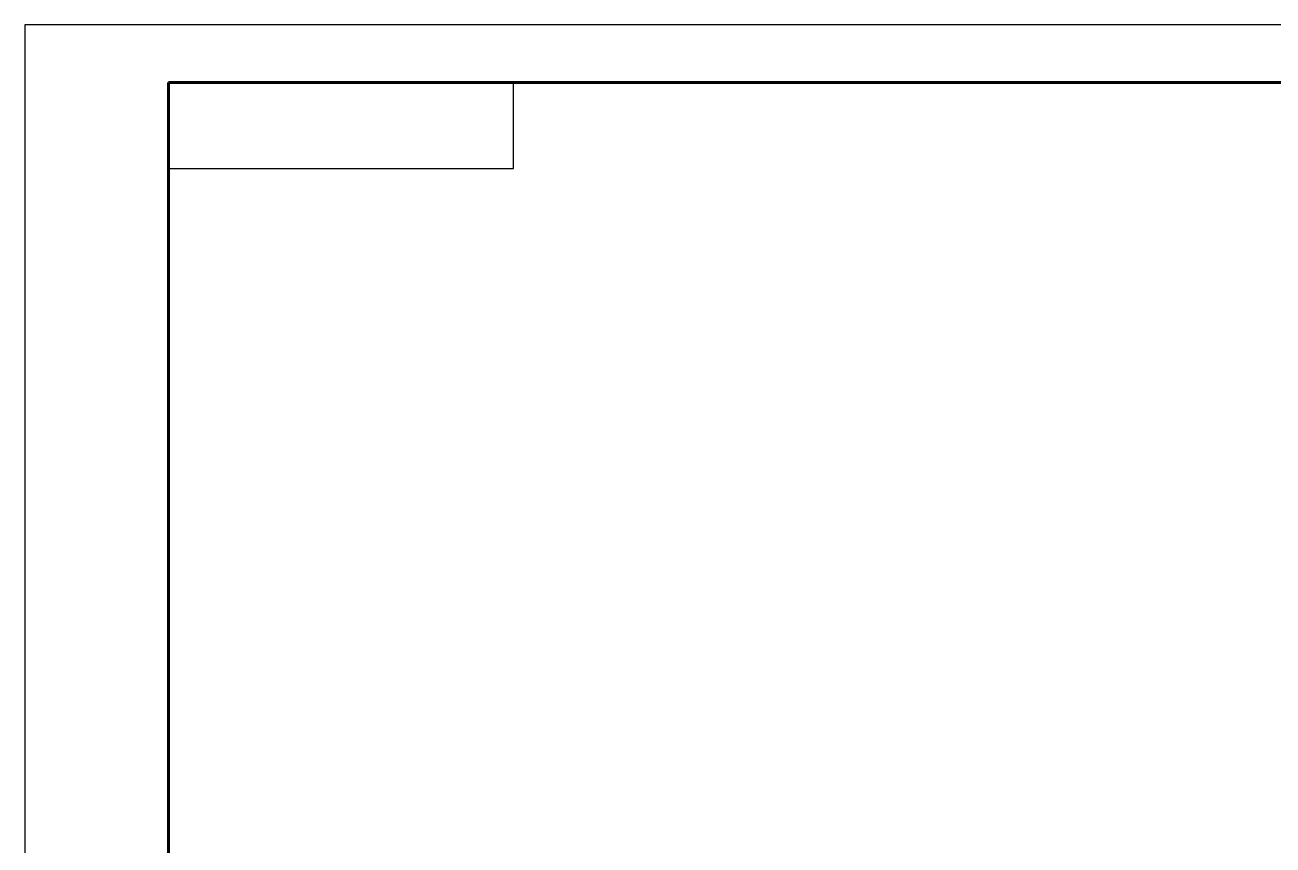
# Model space of a CAD drawing. Header units: millimetres. Extents: x 219888 to 472088, y 91183 to 209983.
# Drawn here: x 219888 to 263330, y 181426 to 209983 of the extents above; entities that cross this region are included whole.
import ezdxf
from ezdxf.enums import TextEntityAlignment as Align

# ---------------------------------------------------------------- set-up
doc = ezdxf.new("R2010")
doc.units = ezdxf.units.MM
doc.styles.add('HZROMANC', font='romanc', dxfattribs={"bigfont": 'hzdxf'})

# ---------------------------------------------------------------- blocks, each defined once
blk = doc.blocks.new('$FRAMEC1')
at = {"color": 0}
blk.add_lwpolyline([(0, -15), (60, -15), (60, 0)], dxfattribs=at)
at = {"color": 2, "style": 'HZROMANC'}
blk.add_attdef('DRAW-NO.2', text='', height=3, rotation=180, dxfattribs=at).set_placement((30, -8.83), align=Align.MIDDLE)

msp = doc.modelspace()

# ---------------------------------------------------------------- linework, layer by layer
at = {"color": 7, "linetype": 'Continuous'}
for p, q in [((472087.982, 209982.693), (219887.982, 209982.693)), ((219887.982, 209982.693), (219887.982, 91182.693))]:
    msp.add_line(p, q, dxfattribs=at)
at = {"color": 1, "linetype": 'Continuous', "lineweight": 60}
for p, q in [((470087.982, 207982.693), (224887.982, 207982.693)), ((224887.982, 207982.693), (224887.982, 93182.693))]:
    msp.add_line(p, q, dxfattribs=at)

# ---------------------------------------------------------------- block references
at = {"color": 3, "xscale": 200, "yscale": 200, "zscale": 200}
msp.add_blockref('$FRAMEC1', (224887.982, 207982.693), dxfattribs=at)

doc.saveas('drawing.dxf')
